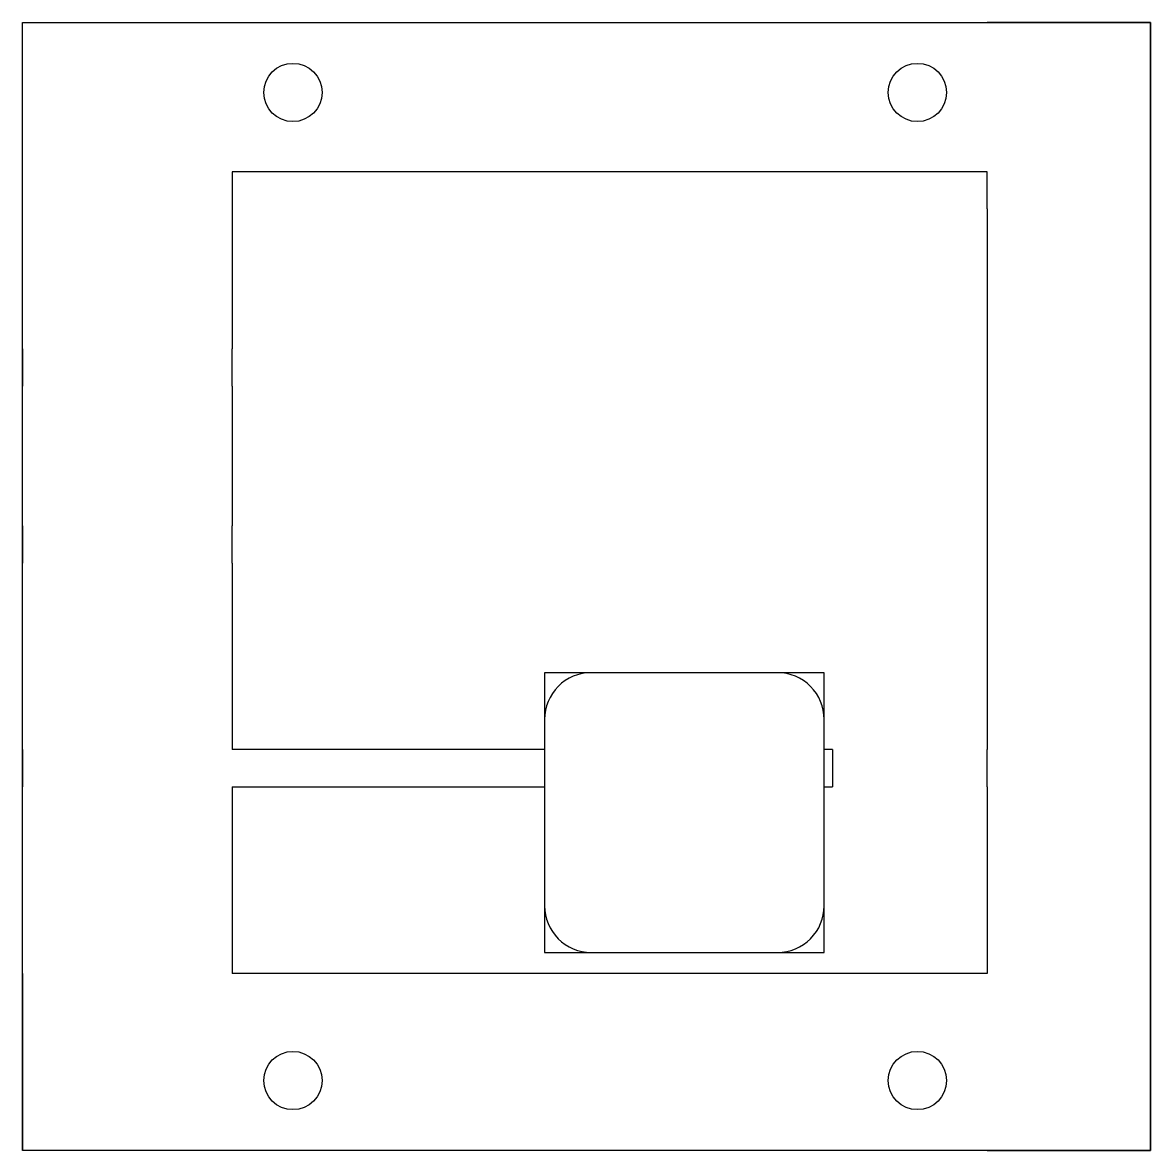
# Model space of a CAD drawing. Header units: millimetres. Extents: x 0 to 48.4, y 0 to 48.4.
import ezdxf

# ---------------------------------------------------------------- set-up
doc = ezdxf.new("R2010")
doc.units = ezdxf.units.MM
doc.layers.get('0').update_dxf_attribs({"linetype": 'CONTINUOUS'})

msp = doc.modelspace()

# ---------------------------------------------------------------- linework, layer by layer
for p, q in [((0, 48.4), (48.4, 48.4)), ((0, 40.4), (0, 48.4)), ((0, 48.4), (9, 48.4)), ((0, 0), (0, 48.4)), ((48.4, 48.4), (41.4, 48.4)), ((48.4, 48.4), (48.4, 40.4)), ((48.4, 0), (48.4, 48.4)), ((41.4, 42), (9, 42)), ((9, 42), (9, 40.4)), ((41.4, 40.4), (41.4, 42)), ((9, 40.4), (9, 34.4)), ((41.4, 40.4), (41.4, 34.4)), ((0, 34.4), (0, 32.8)), ((9, 32.8), (9, 34.4)), ((41.4, 34.4), (41.4, 32.8)), ((48.4, 32.8), (48.4, 34.4)), ((9, 32.8), (9, 26.8)), ((41.4, 32.8), (41.4, 26.8)), ((0, 26.8), (0, 25.2)), ((9, 25.2), (9, 26.8)), ((41.4, 26.8), (41.4, 25.2)), ((48.4, 25.2), (48.4, 26.8)), ((9, 25.2), (9, 17.2)), ((41.4, 25.2), (41.4, 17.2)), ((0, 17.2), (0, 15.6)), ((22.4, 17.2), (9, 17.2)), ((34.752, 17.2), (34.4, 17.2)), ((34.752, 17.2), (34.752, 15.6)), ((41.4, 15.6), (41.4, 17.2)), ((48.4, 15.6), (48.4, 17.2)), ((9, 15.6), (22.4, 15.6)), ((9, 15.6), (9, 7.6)), ((34.4, 15.6), (34.752, 15.6)), ((41.4, 15.6), (41.4, 7.6)), ((0, 7.6), (0, 0)), ((41.4, 7.6), (9, 7.6)), ((48.4, 0), (48.4, 7.6)), ((9, 0), (0, 0)), ((41.4, 0), (48.4, 0)), ((41.4, 0), (48.4, 0))]:
    msp.add_line(p, q)
for points in [[(0, 0), (0, 48.4), (48.4, 48.4), (48.4, 0)], [(34.4, 20.5), (22.4, 20.5), (22.4, 8.5), (34.4, 8.5)]]:
    msp.add_lwpolyline(points, close=True)
msp.add_lwpolyline([(22.4, 18.5), (22.4, 10.5, 0.414214), (24.4, 8.5), (32.4, 8.5, 0.414214), (34.4, 10.5), (34.4, 18.5, 0.414214), (32.4, 20.5), (24.4, 20.5, 0.414214)], format="xyb", close=True)
for centre in [(11.6, 45.4), (11.6, 45.4), (38.4, 45.4), (38.4, 45.4), (11.6, 3), (38.4, 3)]:
    msp.add_circle(centre, 1.25)

doc.saveas('drawing.dxf')
